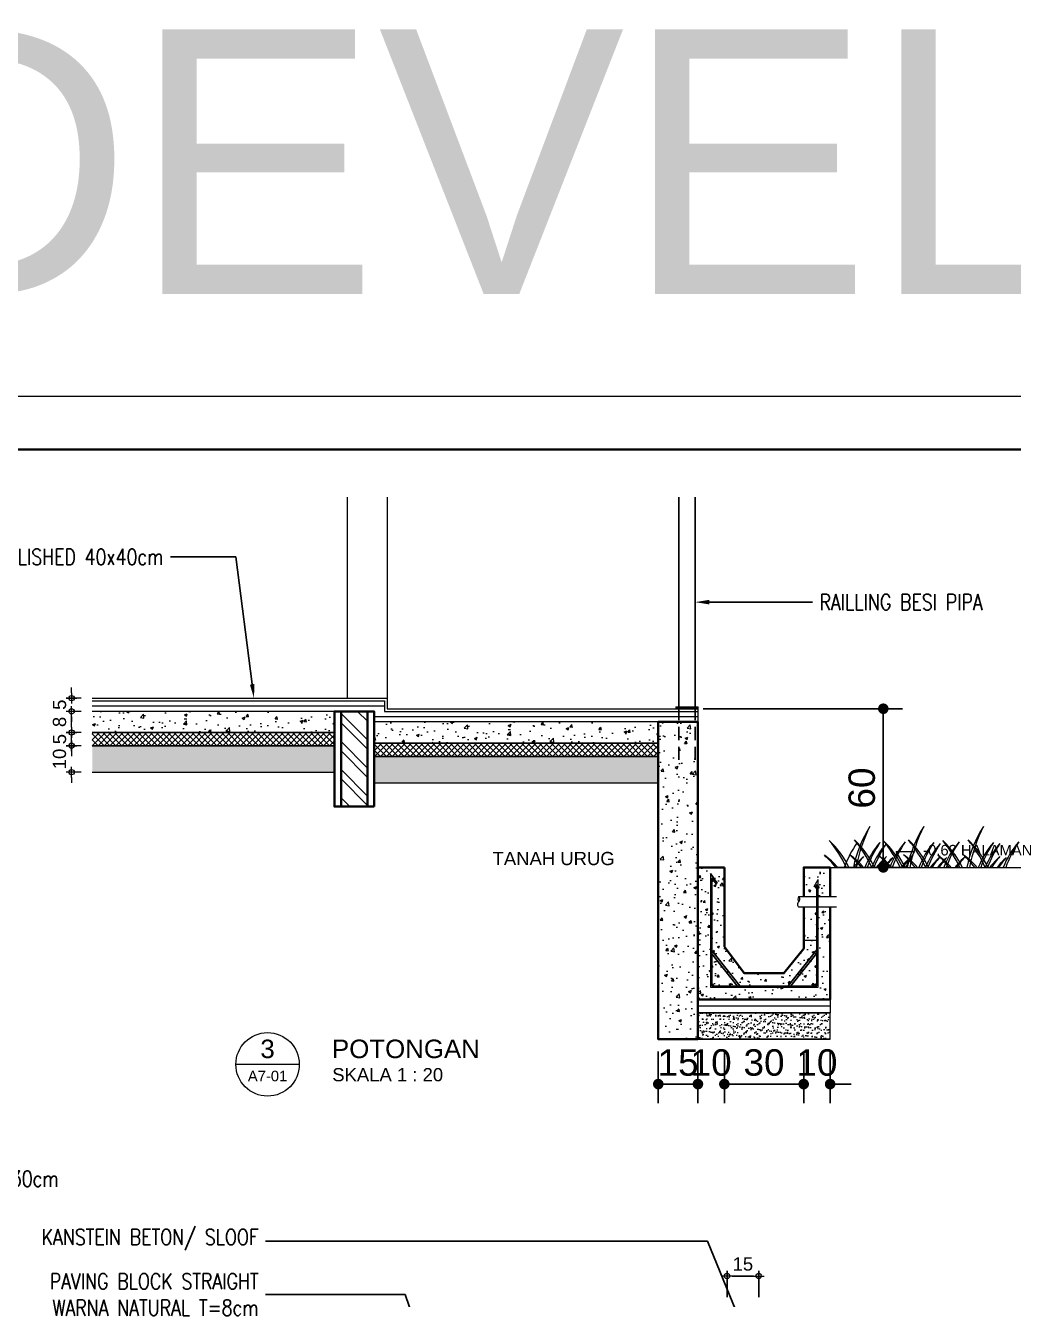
# Model space of a CAD drawing. Header units: millimetres. Extents: x -11 to 1625, y -267 to 195.
# Drawn here: x 860.69 to 879.38, y 155.93 to 180.01 of the extents above; entities that cross this region are included whole.
import ezdxf
from ezdxf import colors
from ezdxf.entities.mleader import LeaderData, LeaderLine
from ezdxf.enums import TextEntityAlignment as Align
from ezdxf.math import Vec2, Vec3

# ---------------------------------------------------------------- set-up
doc = ezdxf.new("R2010")
doc.units = ezdxf.units.MM
doc.linetypes.add('HIDDEN', pattern=[0.375, 0.25, -0.125])
for name, color, linetype, lineweight in [('ars', 11, 'Continuous', 5), ('balok', 111, 'Continuous', 35), ('bata', 5, 'Continuous', 25), ('GRS KOP', 1, 'Continuous', 35), ('kop', 7, 'Continuous', 20), ('lan', 7, 'Continuous', 15), ('not', 7, 'Continuous', 20), ('pla', 213, 'Continuous', 15), ('POHON', 84, 'Continuous', 0), ('TANAMAN', 74, 'Continuous', 0), ('tem', 5, 'Continuous', 20), ('TEXT KETERANGAN', 7, 'Continuous', 9), ('u', 6, 'Continuous', 20)]:
    doc.layers.add(name, color=color, linetype=linetype, lineweight=lineweight)
doc.layers.add('BESI', color=10, linetype='Continuous')
doc.styles.add('ATTR', font='romans.shx', dxfattribs={"width": 0.8, "height": 1.735066})
doc.styles.add('BARU', font='complex.shx')
doc.styles.add('S', font='SIMPLEX', dxfattribs={"width": 1.1})
doc.styles.add('simplek', font='simplex.shx')
doc.styles.get("Standard").update_dxf_attribs({"font": 'ARIALUNI.TTF'})
doc.linetypes.add('BATTING', pattern='A,0.0001,-0.1,[134,ltypeshp.shx,S=0.1,R=0,X=-0.1,Y=0],-0.2,[134,ltypeshp.shx,S=0.1,R=180,X=0.1,Y=0],-0.1', length=0.4001)
doc.dimstyles.new('DIM-20', dxfattribs={"dimtxt": 0.5, "dimasz": 0.3, "dimexe": 0.36, "dimexo": 0.1, "dimgap": 0.09, "dimtad": 1, "dimdec": 0, "dimlfac": 10, "dimzin": 0, "dimdsep": 46, "dimtxsty": 'Standard', "dimblk": 'DOT', "dimcen": 0.09, "dimadec": 0, "dimazin": 0, "dimtfac": 1, "dimtdec": 0, "dimtofl": 0, "dimtmove": 0, "dimatfit": 3, "dimldrblk": 'DOT', "dimfxl": 0, "dimtolj": 1, "dimtzin": 0, "dimarcsym": 0})
doc.dimstyles.new('SK-20', dxfattribs={"dimtxt": 0.25, "dimasz": 0.1, "dimexe": 0.1, "dimexo": 0, "dimgap": 0.1, "dimtad": 1, "dimdec": 0, "dimlfac": 20, "dimzin": 12, "dimdsep": 46, "dimtxsty": 'Standard', "dimblk": 'BULAT', "dimcen": 0.1, "dimdle": 0.1, "dimclrd": 256, "dimclre": 256, "dimclrt": 256, "dimadec": 0, "dimazin": 3, "dimtfac": 1, "dimtdec": 0, "dimtix": 1, "dimtofl": 0, "dimtmove": 0, "dimatfit": 3, "dimldrblk": 'BULAT', "dimfxl": 0, "dimtolj": 1, "dimtzin": 0, "dimlwd": -1, "dimlwe": -1, "dimarcsym": 0})
doc.dimstyles.new('SK-25', dxfattribs={"dimtxt": 0.25, "dimasz": 0.1, "dimexe": 0.1, "dimexo": 0, "dimgap": 0.1, "dimtad": 1, "dimdec": 0, "dimlfac": 25, "dimzin": 12, "dimdsep": 46, "dimtxsty": 'Standard', "dimblk": 'BULAT', "dimcen": 0.1, "dimclrd": 256, "dimadec": 0, "dimazin": 3, "dimtfac": 1, "dimtdec": 0, "dimtofl": 0, "dimtmove": 0, "dimatfit": 3, "dimldrblk": 'BULAT', "dimfxl": 0, "dimtolj": 1, "dimtzin": 0, "dimarcsym": 0})

# ---------------------------------------------------------------- blocks, each defined once
blk = doc.blocks.new('kop')
at = {"layer": 'GRS KOP'}
blk.add_lwpolyline([(1, 54), (83, 54), (83, 1), (1, 1)], close=True, dxfattribs=at)
at = {"layer": 'kop', "color": 7}
blk.add_line((84, 55), (0, 55), dxfattribs=at)
at = {"layer": 'kop', "style": 'BARU', "flags": 4}
for p, height in [((73.8, 5.4), 0.35), ((80.303, 5.382), 0.25), ((73.8, 4.9), 0.35), ((80.303, 4.882), 0.25), ((73.8, 4.4), 0.35), ((80.303, 4.382), 0.25)]:
    blk.add_attdef('-', p, '', height=height, dxfattribs=at)
at = {"layer": 'kop', "flags": 4}
for tag, p in [('AR-00', (78.057, 2.648)), ('00', (81.238, 2.647))]:
    blk.add_attdef(tag, text='', height=0.35, dxfattribs=at).set_placement(p, align=Align.MIDDLE)
blk = doc.blocks.new('BULAT')
for p, q in [((-1, 0), (1, 0)), ((0, -1), (0, 1))]:
    blk.add_line(p, q)
blk.add_circle((0, 0), 0.5)
blk = doc.blocks.new('*D338')
at = {"layer": 'Defpoints', "color": 0}
for p in [(874.557, 156.37), (873.957, 155.97), (874.557, 155.97)]:
    blk.add_point(p, dxfattribs=at)
at = {"layer": 'u', "color": 0, "lineweight": -2}
for p, q in [((873.957, 155.97), (873.957, 156.47)), ((874.557, 155.97), (874.557, 156.47))]:
    blk.add_line(p, q, dxfattribs=at)
at = {"layer": 'u', "lineweight": -2}
blk.add_line((874.057, 156.37), (874.457, 156.37), dxfattribs=at)
at = {"layer": 'u', "lineweight": -2, "xscale": 0.1, "yscale": 0.1, "zscale": 0.1, "rotation": 180}
blk.add_blockref('BULAT', (873.957, 156.37), dxfattribs=at)
at = {"layer": 'u', "lineweight": -2, "xscale": 0.1, "yscale": 0.1, "zscale": 0.1}
blk.add_blockref('BULAT', (874.557, 156.37), dxfattribs=at)
at = {"layer": 'u', "color": 0, "insert": (874.257, 156.597), "char_height": 0.25, "attachment_point": 5}
blk.add_mtext('\\A1;15', dxfattribs=at)
blk = doc.blocks.new('Ndtpd')
blk.add_line((0.747, 0), (-0.747, 0))
blk.add_circle((0, 0), 0.747)
at = {"flags": 4}
for tag, height, p in [('NO', 0.5, (0, 0.148)), ('NOLBR', 0.3, (0, -0.398))]:
    blk.add_attdef(tag, text='', height=height, dxfattribs=at).set_placement(p, align=Align.CENTER)
for tag, p, height in [('NDTPD', (1.516, 0.148), 0.5), ('SKALA', (1.523, -0.398), 0.3)]:
    blk.add_attdef(tag, p, '', height=height, dxfattribs=at)
blk = doc.blocks.new('_Dot')
at = {"color": 0, "linetype": 'ByBlock', "lineweight": -2}
blk.add_line((-0.5, 0), (-1, 0), dxfattribs=at)
at = {"color": 0, "linetype": 'ByBlock', "const_width": 0.5}
blk.add_lwpolyline([(-0.25, 0, 1), (0.25, 0, 1)], format="xyb", close=True, dxfattribs=at)
blk = doc.blocks.new('*D356')
at = {"layer": 'Defpoints', "color": 0}
for p in [(873.907, 160.718), (875.407, 160.718), (873.907, 160)]:
    blk.add_point(p, dxfattribs=at)
at = {"layer": 'u', "color": 0, "lineweight": -2}
for p, q in [((873.907, 160.618), (873.907, 159.64)), ((875.407, 160.618), (875.407, 159.64)), ((875.207, 160), (874.107, 160))]:
    blk.add_line(p, q, dxfattribs=at)
at = {"layer": 'u', "color": 0, "lineweight": -2, "xscale": 0.2, "yscale": 0.2, "zscale": 0.2, "rotation": 180}
blk.add_blockref('_Dot', (873.907, 160), dxfattribs=at)
at = {"layer": 'u', "color": 0, "lineweight": -2, "xscale": 0.2, "yscale": 0.2, "zscale": 0.2}
blk.add_blockref('_Dot', (875.407, 160), dxfattribs=at)
at = {"layer": 'u', "color": 0, "insert": (874.657, 160.405), "char_height": 0.5, "attachment_point": 5}
blk.add_mtext('\\A1;30', dxfattribs=at)
blk = doc.blocks.new('*D357')
at = {"layer": 'Defpoints', "color": 0}
for p in [(873.407, 160.718), (873.907, 160.718), (873.407, 160)]:
    blk.add_point(p, dxfattribs=at)
at = {"layer": 'u', "color": 0, "lineweight": -2}
for p, q in [((873.407, 160.618), (873.407, 159.64)), ((873.907, 160.618), (873.907, 159.64)), ((873.207, 160), (873.007, 160)), ((874.107, 160), (874.307, 160))]:
    blk.add_line(p, q, dxfattribs=at)
at = {"layer": 'u', "color": 0, "lineweight": -2, "xscale": 0.2, "yscale": 0.2, "zscale": 0.2}
blk.add_blockref('_Dot', (873.407, 160), dxfattribs=at)
at = {"layer": 'u', "color": 0, "lineweight": -2, "xscale": 0.2, "yscale": 0.2, "zscale": 0.2, "rotation": 180}
blk.add_blockref('_Dot', (873.907, 160), dxfattribs=at)
at = {"layer": 'u', "color": 0, "insert": (873.657, 160.405), "char_height": 0.5, "attachment_point": 5}
blk.add_mtext('\\A1;10', dxfattribs=at)
blk = doc.blocks.new('*D358')
at = {"layer": 'Defpoints', "color": 0}
for p in [(875.407, 160.718), (875.907, 160.718), (875.907, 160)]:
    blk.add_point(p, dxfattribs=at)
at = {"layer": 'u', "color": 0, "lineweight": -2}
for p, q in [((875.407, 160.618), (875.407, 159.64)), ((875.907, 160.618), (875.907, 159.64)), ((875.207, 160), (875.007, 160)), ((876.107, 160), (876.307, 160))]:
    blk.add_line(p, q, dxfattribs=at)
at = {"layer": 'u', "color": 0, "lineweight": -2, "xscale": 0.2, "yscale": 0.2, "zscale": 0.2}
blk.add_blockref('_Dot', (875.407, 160), dxfattribs=at)
at = {"layer": 'u', "color": 0, "lineweight": -2, "xscale": 0.2, "yscale": 0.2, "zscale": 0.2, "rotation": 180}
blk.add_blockref('_Dot', (875.907, 160), dxfattribs=at)
at = {"layer": 'u', "color": 0, "insert": (875.657, 160.405), "char_height": 0.5, "attachment_point": 5}
blk.add_mtext('\\A1;10', dxfattribs=at)
blk = doc.blocks.new('*D359')
at = {"layer": 'Defpoints', "color": 0}
for p in [(872.657, 160.718), (873.407, 160.718), (872.657, 160)]:
    blk.add_point(p, dxfattribs=at)
at = {"layer": 'u', "color": 0, "lineweight": -2}
for p, q in [((872.657, 160.618), (872.657, 159.64)), ((873.407, 160.618), (873.407, 159.64)), ((873.207, 160), (872.857, 160))]:
    blk.add_line(p, q, dxfattribs=at)
at = {"layer": 'u', "color": 0, "lineweight": -2, "xscale": 0.2, "yscale": 0.2, "zscale": 0.2, "rotation": 180}
blk.add_blockref('_Dot', (872.657, 160), dxfattribs=at)
at = {"layer": 'u', "color": 0, "lineweight": -2, "xscale": 0.2, "yscale": 0.2, "zscale": 0.2}
blk.add_blockref('_Dot', (873.407, 160), dxfattribs=at)
at = {"layer": 'u', "color": 0, "insert": (873.032, 160.405), "char_height": 0.5, "attachment_point": 5}
blk.add_mtext('\\A1;15', dxfattribs=at)
blk = doc.blocks.new('*D362')
at = {"layer": 'Defpoints', "color": 0}
for p in [(873.407, 167.097), (876.913, 167.097), (875.907, 164.097)]:
    blk.add_point(p, dxfattribs=at)
at = {"layer": 'u', "color": 0, "lineweight": -2}
for p, q in [((873.507, 167.097), (877.273, 167.097)), ((876.913, 164.297), (876.913, 166.897)), ((876.007, 164.097), (877.273, 164.097))]:
    blk.add_line(p, q, dxfattribs=at)
at = {"layer": 'u', "color": 0, "lineweight": -2, "xscale": 0.2, "yscale": 0.2, "zscale": 0.2}
for p, rotation in [((876.913, 167.097), 90), ((876.913, 164.097), 270)]:
    blk.add_blockref('_Dot', p, dxfattribs=dict(at, rotation=rotation))
at = {"layer": 'u', "color": 0, "insert": (876.508, 165.597), "char_height": 0.5, "attachment_point": 5, "rotation": 90}
blk.add_mtext('\\A1;60', dxfattribs=at)
blk = doc.blocks.new('*D363')
at = {"layer": 'Defpoints', "color": 0}
for p in [(861.95, 166.397), (861.561, 165.897), (861.95, 165.897)]:
    blk.add_point(p, dxfattribs=at)
at = {"layer": 'u'}
for p, q in [((861.561, 166.497), (861.561, 166.597)), ((861.741, 166.397), (861.461, 166.397)), ((861.741, 165.897), (861.461, 165.897)), ((861.561, 165.797), (861.561, 165.697))]:
    blk.add_line(p, q, dxfattribs=at)
at = {"layer": 'u', "xscale": 0.1, "yscale": 0.1, "zscale": 0.1}
for p, rotation in [((861.561, 166.397), 270), ((861.561, 165.897), 90)]:
    blk.add_blockref('BULAT', p, dxfattribs=dict(at, rotation=rotation))
at = {"layer": 'u', "insert": (861.333, 166.147), "char_height": 0.25, "attachment_point": 5, "rotation": 90}
blk.add_mtext('\\A1;10', dxfattribs=at)
blk = doc.blocks.new('*D364')
at = {"layer": 'Defpoints', "color": 0}
for p in [(861.561, 166.647), (861.95, 166.647), (861.95, 166.397)]:
    blk.add_point(p, dxfattribs=at)
at = {"layer": 'u'}
for p, q in [((861.561, 166.747), (861.561, 166.847)), ((861.741, 166.647), (861.461, 166.647)), ((861.741, 166.397), (861.461, 166.397)), ((861.561, 166.297), (861.561, 166.197))]:
    blk.add_line(p, q, dxfattribs=at)
at = {"layer": 'u', "xscale": 0.1, "yscale": 0.1, "zscale": 0.1}
for p, rotation in [((861.561, 166.647), 270), ((861.561, 166.397), 90)]:
    blk.add_blockref('BULAT', p, dxfattribs=dict(at, rotation=rotation))
at = {"layer": 'u', "insert": (861.334, 166.522), "char_height": 0.25, "attachment_point": 5, "rotation": 90}
blk.add_mtext('\\A1;5', dxfattribs=at)
blk = doc.blocks.new('*D365')
at = {"layer": 'Defpoints', "color": 0}
for p in [(861.561, 167.047), (861.95, 167.047), (861.95, 166.647)]:
    blk.add_point(p, dxfattribs=at)
at = {"layer": 'u'}
for p, q in [((861.741, 167.047), (861.461, 167.047)), ((861.561, 166.747), (861.561, 166.947)), ((861.741, 166.647), (861.461, 166.647))]:
    blk.add_line(p, q, dxfattribs=at)
at = {"layer": 'u', "xscale": 0.1, "yscale": 0.1, "zscale": 0.1}
for p, rotation in [((861.561, 167.047), 90), ((861.561, 166.647), 270)]:
    blk.add_blockref('BULAT', p, dxfattribs=dict(at, rotation=rotation))
at = {"layer": 'u', "insert": (861.333, 166.847), "char_height": 0.25, "attachment_point": 5, "rotation": 90}
blk.add_mtext('\\A1;8', dxfattribs=at)
blk = doc.blocks.new('*D366')
at = {"layer": 'Defpoints', "color": 0}
for p in [(861.561, 167.297), (861.95, 167.297), (861.95, 167.047)]:
    blk.add_point(p, dxfattribs=at)
at = {"layer": 'u'}
for p, q in [((861.561, 167.397), (861.561, 167.497)), ((861.741, 167.297), (861.461, 167.297)), ((861.741, 167.047), (861.461, 167.047)), ((861.561, 166.947), (861.561, 166.847))]:
    blk.add_line(p, q, dxfattribs=at)
at = {"layer": 'u', "xscale": 0.1, "yscale": 0.1, "zscale": 0.1}
for p, rotation in [((861.561, 167.297), 270), ((861.561, 167.047), 90)]:
    blk.add_blockref('BULAT', p, dxfattribs=dict(at, rotation=rotation))
at = {"layer": 'u', "insert": (861.334, 167.172), "char_height": 0.25, "attachment_point": 5, "rotation": 90}
blk.add_mtext('\\A1;5', dxfattribs=at)
blk = doc.blocks.new('PEIL')
blk.add_lwpolyline([(-0.188, 0.325), (0.188, 0.325), (0, 0)], close=True)
at = {"style": 'S', "width": 1.1, "flags": 4}
blk.add_attdef('CAT', (0.265, 0.036), '', height=0.2, dxfattribs=at)

msp = doc.modelspace()

# ---------------------------------------------------------------- hatches: boundary and pattern name
at = {"layer": 'ars'}
h = msp.add_hatch(dxfattribs=at)
h.set_pattern_fill('AR-CONC', color=256, scale=0.003, style=0, double=1)
h.set_pattern_definition([(50, (85.2963, 6e-14), (0.546554, -0.04781726), [0.05715, -0.62865]), (355, (85.2963, 6e-14), (-0.10572848, 0.57316993), [0.04572, -0.50292]), (100.451, (85.34186, -0.004), (0.4408275, 0.52535006), [0.04857, -0.53427]), (46.1842, (85.2963, 0.1524), (0.8132371, -0.126127), [0.085725, -0.942975]), (96.6356, (85.3641, 0.1419), (0.7122127, 0.7422767), [0.072855, -0.801405]), (351.184, (85.2963, 0.1524), (0.7122138, 0.74227535), [0.06858, -0.75438]), (21, (85.3725, 0.1143), (0.45484464, -0.30679656), [0.05715, -0.62865]), (326, (85.3725, 0.1143), (0.1854061, 0.5525639), [0.04572, -0.50292]), (71.4514, (85.4104, 0.08873), (0.64024947, 0.24576857), [0.04857, -0.53427]), (37.5, (85.29632, 6e-14), (0.00926581, 0.253665117), [0, -0.496824, 0, -0.51054, 0, -0.504825]), (7.5, (85.29632, 6e-14), (0.20045899, 0.30054172), [0, -0.291084, 0, -0.485394, 0, -0.192405]), (327.5, (85.1264, 6e-14), (0.406771786, -0.01718623), [0, -0.1905, 0, -0.59436, 0, -0.78867]), (317.5, (85.0502, 6e-14), (0.44438754, 0.07627947), [0, -0.24765, 0, -0.394716, 0, -0.56007])])
h.paths.add_polyline_path([(861.9503199, 167.0465719), (861.9503199, 166.6465719), (866.5319835, 166.6465719), (866.5319835, 167.0465719)])
h = msp.add_hatch(dxfattribs=at)
h.set_pattern_fill('ANSI32', color=256, style=0)
h.set_pattern_definition([(135, (870.157, 165.09657), (0.265165, 0.265165), []), (135, (869.9802, 165.09657), (0.265165, 0.265165), [])])
h.paths.add_polyline_path([(866.6569835, 165.248113), (867.1569835, 165.248113), (867.1569835, 167.0465719), (866.6569835, 167.0465719)])
h = msp.add_hatch(dxfattribs=at)
h.set_pattern_fill('AR-CONC', color=256, scale=0.003, style=0, double=1)
h.set_pattern_definition([(50, (91.4213, -0.2), (0.546554, -0.04781726), [0.05715, -0.62865]), (355, (91.4213, -0.2), (-0.10572848, 0.57316993), [0.04572, -0.50292]), (100.451, (91.46686, -0.204), (0.4408275, 0.52535006), [0.04857, -0.53427]), (46.1842, (91.4213, -0.0476), (0.8132371, -0.126127), [0.085725, -0.942975]), (96.6356, (91.4891, -0.0581), (0.7122127, 0.7422767), [0.072855, -0.801405]), (351.184, (91.4213, -0.0476), (0.7122138, 0.74227535), [0.06858, -0.75438]), (21, (91.4975, -0.0857), (0.45484464, -0.30679656), [0.05715, -0.62865]), (326, (91.4975, -0.0857), (0.1854061, 0.5525639), [0.04572, -0.50292]), (71.4514, (91.5354, -0.11127), (0.64024947, 0.24576857), [0.04857, -0.53427]), (37.5, (91.42132, -0.2), (0.00926581, 0.253665117), [0, -0.496824, 0, -0.51054, 0, -0.504825]), (7.5, (91.42132, -0.2), (0.20045899, 0.30054172), [0, -0.291084, 0, -0.485394, 0, -0.192405]), (327.5, (91.2514, -0.2), (0.406771786, -0.01718623), [0, -0.1905, 0, -0.59436, 0, -0.78867]), (317.5, (91.1752, -0.2), (0.44438754, 0.07627947), [0, -0.24765, 0, -0.394716, 0, -0.56007])])
h.paths.add_polyline_path([(867.2819835, 166.8465719), (867.2819835, 166.4465719), (872.6569833, 166.4465719), (872.6569833, 166.8465719)])
h = msp.add_hatch(dxfattribs=at)
h.set_pattern_fill('AR-CONC', color=256, scale=0.003, style=0, double=1)
h.set_pattern_definition([(50, (499.7701, 13.0144), (0.546554, -0.04781726), [0.05715, -0.62865]), (355, (499.7701, 13.0144), (-0.1057285, 0.5731699), [0.04572, -0.50292]), (100.451, (499.81565, 13.01044), (0.4408275, 0.52535006), [0.04857, -0.53427]), (46.1842, (499.7701, 13.1668), (0.8132371, -0.126127), [0.085725, -0.942975]), (96.6356, (499.8379, 13.1563), (0.7122127, 0.7422767), [0.072855, -0.801405]), (351.184, (499.7701, 13.1668), (0.7122138, 0.7422754), [0.06858, -0.75438]), (21, (499.8463, 13.1287), (0.45484464, -0.30679656), [0.05715, -0.62865]), (326, (499.8463, 13.1287), (0.1854061, 0.5525639), [0.04572, -0.50292]), (71.4514, (499.8842, 13.10316), (0.6402495, 0.2457686), [0.04857, -0.53427]), (37.5, (499.7701, 13.01442), (0.00926581, 0.25366512), [0, -0.496824, 0, -0.51054, 0, -0.504825]), (7.5, (499.7701, 13.01442), (0.20045899, 0.30054172), [0, -0.291084, 0, -0.485394, 0, -0.192405]), (327.5, (499.60017, 13.01442), (0.40677179, -0.01718623), [0, -0.1905, 0, -0.59436, 0, -0.78867]), (317.5, (499.52397, 13.01442), (0.44438754, 0.07627947), [0, -0.24765, 0, -0.394716, 0, -0.56007])])
h.paths.add_polyline_path([(873.4069833, 166.8465719), (872.6569833, 166.8465719), (872.6569833, 160.8465717), (873.4069833, 160.8465717)])
h = msp.add_hatch(dxfattribs=at)
h.set_pattern_fill('ANSI37', color=256, scale=0.025, style=0, double=1)
h.set_pattern_definition([(45, (861.95032, 166.39657), (-0.0561266, 0.0561266), []), (135, (861.95032, 166.39657), (-0.0561266, -0.0561266), [])])
h.paths.add_polyline_path([(866.5319835, 166.6465719), (861.9503199, 166.6465719), (861.9503199, 166.3965719), (866.5319835, 166.3965719)])
h = msp.add_hatch(dxfattribs=at)
h.set_pattern_fill('ANSI37', color=256, scale=0.025, style=0, double=1)
h.set_pattern_definition([(45, (868.07532, 166.19657), (-0.0561266, 0.0561266), []), (135, (868.07532, 166.19657), (-0.0561266, -0.0561266), [])])
h.paths.add_polyline_path([(872.6569833, 166.4465719), (867.2819835, 166.4465719), (867.2819835, 166.1965719), (872.6569833, 166.1965719)])
h = msp.add_hatch(dxfattribs=at)
h.set_pattern_fill('AR-SAND', color=256, scale=0.05, style=0)
h.set_pattern_definition([(142.5, (861.531984, 165.89657), (0.0031497, 0.0963412), [0, -0.076, 0, -0.085, 0, -0.08125]), (172.5, (861.53198, 165.89657), (-0.0884888, 0.1411073), [0, -0.041, 0, -0.0685, 0, -0.02625]), (212.5, (861.59348, 165.89657), (-0.1557071, 0.000283), [0, -0.025, 0, -0.09, 0, -0.1175]), (222.5, (861.59348, 165.89657), (-0.1503063, 0.0438838), [0, -0.0125, 0, -0.059, 0, -0.0675])])
h.paths.add_polyline_path([(861.9503199, 166.3965719), (861.9503199, 165.8965719), (866.5319835, 165.8965719), (866.5319835, 166.3965719)])
h = msp.add_hatch(dxfattribs=at)
h.set_pattern_fill('AR-SAND', color=256, scale=0.05, style=0)
h.set_pattern_definition([(142.5, (867.65698, 165.69657), (0.0031497, 0.0963412), [0, -0.076, 0, -0.085, 0, -0.08125]), (172.5, (867.65698, 165.69657), (-0.0884888, 0.1411073), [0, -0.041, 0, -0.0685, 0, -0.02625]), (212.5, (867.71848, 165.69657), (-0.1557071, 0.000283), [0, -0.025, 0, -0.09, 0, -0.1175]), (222.5, (867.71848, 165.69657), (-0.1503063, 0.0438838), [0, -0.0125, 0, -0.059, 0, -0.0675])])
h.paths.add_polyline_path([(867.2819835, 166.1965719), (867.2819835, 165.6965719), (872.6569833, 165.6965719), (872.6569833, 166.1965719)])
h = msp.add_hatch(dxfattribs=at)
h.set_pattern_fill('AR-CONC', color=256, scale=0.0625, style=0)
h.set_pattern_definition([(50, (873.407, 161.59657), (0.448288, -0.03922), [0.046875, -0.515625]), (355, (873.407, 161.59657), (-0.08672, 0.47012), [0.0375, -0.4125]), (100.451, (873.44434, 161.5933), (0.36157, 0.4309), [0.03984, -0.438214]), (46.184, (873.407, 161.72157), (0.66703, -0.10345), [0.07031, -0.77344]), (96.636, (873.4626, 161.71295), (0.58416, 0.60882), [0.05976, -0.65732]), (351.184, (873.407, 161.7216), (0.58416, 0.60882), [0.05625, -0.61875]), (21, (873.4695, 161.69032), (0.373067, -0.251637), [0.046875, -0.515625]), (326, (873.4695, 161.6903), (0.15207, 0.45322), [0.0375, -0.4125]), (71.451, (873.50057, 161.66935), (0.52514, 0.20158), [0.03984, -0.438214]), (37.5, (873.40698, 161.59657), (0.0076, 0.208059), [0, -0.4075, 0, -0.41875, 0, -0.414063]), (7.5, (873.40698, 161.59657), (0.164418, 0.246507), [0, -0.23875, 0, -0.398125, 0, -0.157812]), (327.5, (873.2676, 161.59657), (0.333639, -0.014097), [0, -0.15625, 0, -0.4875, 0, -0.646875]), (317.5, (873.2051, 161.59657), (0.364491, 0.062566), [0, -0.203125, 0, -0.32375, 0, -0.459375])])
h.paths.add_polyline_path([(875.4069833, 163.3465717), (875.9069833, 163.3465717), (875.9069833, 161.5965717), (873.4069833, 161.5965717), (873.4069833, 164.0965717), (873.9069833, 164.0965717), (873.9069833, 162.5965717), (874.2819833, 162.0965717), (875.0319833, 162.0965717), (875.4019718, 162.5606457), (875.4027678, 162.8046253), (875.4069833, 162.8106457)])
h.paths.add_polyline_path([(875.9069833, 163.5467379), (875.4069833, 163.5467379), (875.4069833, 164.0965717), (875.6569833, 164.0965717), (875.9069833, 164.0965717)])
h = msp.add_hatch(dxfattribs=at)
h.set_pattern_fill('AR-SAND', color=256, scale=0.0025, style=0, double=1)
h.set_pattern_definition([(142.5, (552.08664, 87.90648), (0.004000078, 0.12235331), [0, -0.09652, 0, -0.10795, 0, -0.1031875]), (172.5, (552.08664, 87.90648), (-0.11238082, 0.179206275), [0, -0.05207, 0, -0.086995, 0, -0.0333375]), (212.5, (552.16475, 87.90648), (-0.197748093, 0.000359296), [0, -0.03175, 0, -0.1143, 0, -0.149225]), (222.5, (552.16475, 87.90648), (-0.19088911, 0.05573233), [0, -0.015875, 0, -0.07493, 0, -0.085725])])
h.paths.add_polyline_path([(873.4069833, 160.8465717), (875.9069833, 160.8465717), (875.9069833, 161.3465717), (873.4069833, 161.3465717)])

# ---------------------------------------------------------------- linework, layer by layer
for p, q in [((875.9069833, 161.3465717), (873.4069833, 161.3465717)), ((875.9069833, 160.8465717), (873.4069833, 160.8465717))]:
    msp.add_line(p, q)
at = {"lineweight": 9}
for points in [[(861.9503199, 165.8965719), (866.5319835, 165.8965719)], [(867.2819835, 165.6965719), (872.6569833, 165.6965719)]]:
    msp.add_lwpolyline(points, dxfattribs=at)
at = {"layer": 'ars', "ltscale": 0.1}
msp.add_line((876.0254022, 163.3465717), (875.3135645, 163.3465717), dxfattribs=at)
at = {"layer": 'ars', "linetype": 'BATTING', "ltscale": 0.25}
for points in [[(867.4819834, 167.1465718), (861.9503199, 167.1465718)], [(873.4069833, 166.9465718), (867.2819835, 166.9465718)]]:
    msp.add_lwpolyline(points, dxfattribs=at)
at = {"layer": 'ars'}
for points in [[(875.3135645, 163.5467379), (876.0254022, 163.5467379)], [(876.0254022, 163.3465717), (875.3135645, 163.3465717)]]:
    msp.add_lwpolyline(points, dxfattribs=at)
for points in [[(873.4069833, 161.5965717), (875.9069833, 161.5965717), (875.9069833, 161.3465717), (873.4069833, 161.3465717)], [(873.4069833, 160.8465717), (875.9069833, 160.8465717), (875.9069833, 161.3465717), (873.4069833, 161.3465717)]]:
    msp.add_lwpolyline(points, close=True, dxfattribs=at)
for centre, radius, start, end in [((875.3491777, 163.3966132), 0.0614203, 125.438378, 234.561622), ((875.3811813, 163.4966964), 0.0830854, 142.96587006, 217.03412994), ((875.2710852, 163.4966964), 0.0656403, 310.32726888, 49.67273112)]:
    msp.add_arc(centre, radius, start, end, dxfattribs=at)
at = {"layer": 'balok'}
for p, q in [((866.5319835, 165.248113), (866.5319835, 167.0465719)), ((866.6569835, 165.248113), (866.6569835, 167.0465719)), ((867.1569835, 165.248113), (867.1569835, 167.0465719)), ((867.2819835, 165.248113), (867.2819835, 167.0465719))]:
    msp.add_line(p, q, dxfattribs=at)
for points in [[(867.2819835, 165.248113), (866.5319835, 165.248113), (866.5319835, 167.0465719), (867.2819835, 167.0465719)], [(873.4069833, 160.8465717), (872.6569833, 160.8465717), (872.6569833, 166.8465719), (873.4069833, 166.8465719)]]:
    msp.add_lwpolyline(points, close=True, dxfattribs=at)
at = {"layer": 'balok', "ltscale": 0.01}
for points in [[(873.4069833, 164.0965717), (873.4069833, 161.5965717), (875.9069833, 161.5965717), (875.9069833, 163.3465717)], [(873.9069833, 164.0965717), (873.4069833, 164.0965717)], [(875.4069833, 163.3465717), (875.4069833, 162.5606457), (875.0319833, 162.0965717), (874.2819833, 162.0965717), (873.9069833, 162.5965717), (873.9069833, 164.0965717)], [(875.9069833, 163.5467379), (875.9069833, 164.0965717), (875.6569833, 164.0965717), (875.4069833, 164.0965717), (875.4069833, 163.5467379)], [(875.4069833, 164.0965717), (875.4069833, 163.5467379)]]:
    msp.add_lwpolyline(points, dxfattribs=at)
at = {"layer": 'bata', "lineweight": 9}
for p, q in [((873.6444833, 163.9821296), (873.6444833, 161.8340717)), ((873.6694833, 163.9028398), (873.6694833, 161.8590717)), ((875.680197, 161.8340717), (875.680197, 163.8689285)), ((875.655197, 161.8590717), (875.655197, 163.7756272)), ((873.6444833, 161.8340717), (875.680197, 161.8340717)), ((873.6694833, 161.8590717), (875.655197, 161.8590717))]:
    msp.add_line(p, q, dxfattribs=at)
at = {"layer": 'bata'}
for p, q in [((873.7526531, 163.784061), (873.7731319, 163.7984004)), ((873.6694833, 162.525267), (874.2024396, 161.8590717)), ((873.6694833, 162.4612358), (874.1512146, 161.8590717)), ((875.1115271, 161.8590717), (875.655197, 162.5386591)), ((875.1627521, 161.8590717), (875.655197, 162.4746279))]:
    msp.add_line(p, q, dxfattribs=at)
for points in [[(873.7731319, 163.7984004), (873.6444833, 163.9821296)], [(873.7731319, 163.7984004), (873.7526531, 163.784061), (873.6694833, 163.9028398)]]:
    msp.add_lwpolyline(points, dxfattribs=at)
at = {"layer": 'bata', "lineweight": 9}
msp.add_lwpolyline([(875.655197, 163.7756272), (875.6241481, 163.7218489), (875.6024975, 163.7343489), (875.680197, 163.8689285)], dxfattribs=at)
at = {"layer": 'bata'}
for centre in [(873.6829055, 163.8529119), (875.6419428, 163.7257793), (873.6721919, 163.2215717), (873.6721919, 163.2215717), (873.6808102, 163.2215717), (875.6417748, 163.2215717), (875.6417748, 163.2215717), (873.6757986, 162.2215717), (875.6367632, 162.2215717), (873.6829055, 161.8724939), (875.6396794, 161.8724939)]:
    msp.add_circle(centre, 0.0134222, dxfattribs=at)
at = {"layer": 'BESI'}
msp.add_lwpolyline([(873.0444833, 171.0959379), (873.0444833, 167.1282189), (873.3569833, 167.1282189), (873.3569833, 171.0959379)], dxfattribs=at)
msp.add_lwpolyline([(872.9944833, 167.0965717), (873.4069833, 167.0965717), (873.4069833, 167.1282189), (872.9944833, 167.1282189)], close=True, dxfattribs=at)
at = {"layer": 'BESI', "linetype": 'HIDDEN'}
for points in [[(873.0444833, 167.1282189), (873.0444833, 166.0302082)], [(873.3569833, 167.1282189), (873.3569833, 166.0302082)]]:
    msp.add_lwpolyline(points, dxfattribs=at)
at = {"layer": 'lan'}
for p, q in [((861.9503199, 167.2965717), (867.5319833, 167.2965717)), ((866.5319835, 167.0465719), (861.9503199, 167.0465719)), ((867.5319833, 167.0965717), (873.4069833, 167.0965717)), ((873.4069833, 166.8465719), (867.2819835, 166.8465719)), ((866.5319835, 166.3965719), (861.9503199, 166.3965719)), ((872.6569833, 166.1965719), (867.2819835, 166.1965719))]:
    msp.add_line(p, q, dxfattribs=at)
for points in [[(861.9503199, 167.2465717), (867.4819834, 167.2465717), (867.4819834, 167.0465717), (873.4069833, 167.0465717)], [(867.5319833, 167.2965717), (867.5319833, 167.0965717)], [(861.9503199, 166.6465719), (866.5319835, 166.6465719), (866.5319835, 167.0465719), (861.9503199, 167.0465719)], [(873.4069833, 167.0965717), (873.4069833, 166.8465719)], [(867.2819835, 166.4465719), (872.6569833, 166.4465719), (872.6569833, 166.8465719), (868.0753197, 166.8465719)], [(861.9503199, 166.3965719), (866.5319835, 166.3965719), (866.5319835, 166.6465719), (861.9503199, 166.6465719)], [(867.2819835, 166.1965719), (872.6569833, 166.1965719), (872.6569833, 166.4465719), (867.2819835, 166.4465719)]]:
    msp.add_lwpolyline(points, dxfattribs=at)
at = {"layer": 'pla'}
for points in [[(866.7819833, 167.2965717), (866.7819833, 171.0959379)], [(867.5319833, 171.0959379), (867.5319833, 167.2965717)], [(875.9069833, 161.4715717), (873.4069833, 161.4715717)]]:
    msp.add_lwpolyline(points, dxfattribs=at)
at = {"layer": 'POHON'}
for centre, radius, start, end in [((878.6144525, 163.6336625), 2.3146138, 147.62882204, 168.46338317), ((879.4989124, 163.4683352), 3.16779, 153.67942712, 168.56125933), ((879.633833, 163.6336625), 2.3146138, 147.62882204, 168.46338317), ((880.5182929, 163.4683352), 3.16779, 153.67942712, 168.56125933), ((880.7605161, 163.6336625), 2.3146138, 147.62882204, 168.46338317), ((881.6449759, 163.4683352), 3.16779, 153.67942712, 168.56125933), ((874.0958996, 163.1144253), 2.3347617, 24.87641111, 39.72585307), ((874.7150401, 163.3568061), 1.7164711, 25.52980055, 46.72917948), ((878.3622478, 163.2794031), 2.3347617, 146.44858813, 159.51263321), ((874.5729949, 163.1250829), 2.3347617, 24.58845836, 39.72585307), ((875.1921354, 163.3674636), 1.7164711, 25.13620189, 46.72917948), ((878.153994, 163.4537856), 1.7164711, 139.44526172, 158.00775341), ((878.7956123, 163.2794031), 2.3347617, 146.44858813, 159.51263321), ((878.2748702, 163.4341969), 1.7164711, 139.44526172, 157.30078852), ((878.9164885, 163.2598144), 2.3347617, 146.44858813, 158.99859212), ((875.1152801, 163.1144253), 2.3347617, 24.87641111, 39.72585307), ((875.7344205, 163.3568061), 1.7164711, 25.52980055, 46.72917948), ((878.6310893, 163.4644432), 1.7164711, 139.44526172, 158.39090451), ((879.2727076, 163.2900606), 2.3347617, 146.44858813, 159.79157907), ((875.5923754, 163.1250829), 2.3347617, 24.58845836, 39.72585307), ((876.2115158, 163.3674636), 1.7164711, 25.13620189, 46.72917948), ((879.1733745, 163.4537856), 1.7164711, 139.44526172, 158.00775341), ((879.8149928, 163.2794031), 2.3347617, 146.44858813, 159.51263321), ((879.2942506, 163.4341969), 1.7164711, 139.44526172, 157.30078852), ((879.9358689, 163.2598144), 2.3347617, 146.44858813, 158.99859212), ((876.2419632, 163.1144253), 2.3347617, 24.87641111, 39.72585307), ((876.8611036, 163.3568061), 1.7164711, 25.52980055, 46.72917948), ((879.6504697, 163.4644432), 1.7164711, 139.44526172, 158.39090451), ((880.292088, 163.2900606), 2.3347617, 146.44858813, 159.79157907), ((876.7190584, 163.1250829), 2.3347617, 24.58845836, 39.72585307), ((877.3381989, 163.3674636), 1.7164711, 25.13620189, 46.72917948), ((880.3000575, 163.4537856), 1.7164711, 139.44526172, 158.00775341), ((880.9416758, 163.2794031), 2.3347617, 146.44858813, 159.51263321), ((880.4209337, 163.4341969), 1.7164711, 139.44526172, 157.30078852), ((881.062552, 163.2598144), 2.3347617, 146.44858813, 158.99859212), ((880.7771528, 163.4644432), 1.7164711, 139.44526172, 158.39090451), ((881.4187711, 163.2900606), 2.3347617, 146.44858813, 159.79157907), ((874.4587151, 162.8633696), 1.9845475, 38.41859903, 47.48502318), ((874.9523509, 163.1385584), 1.4590005, 41.04283198, 54.48834959), ((874.9358103, 162.8740272), 1.9845475, 38.02693764, 47.48502318), ((875.4294462, 163.1492159), 1.4590005, 40.49022881, 54.48834959), ((877.5081691, 163.2112798), 1.4590005, 131.68609161, 142.64298106), ((878.0285395, 162.9907808), 1.9845475, 138.68941802, 146.13758558), ((877.9415336, 163.2112798), 1.4590005, 131.68609161, 142.64298106), ((878.4619041, 162.9907808), 1.9845475, 138.68941802, 146.13758558), ((875.4780955, 162.8633696), 1.9845475, 38.41859903, 47.48502318), ((875.9717314, 163.1385584), 1.4590005, 41.04283198, 54.48834959), ((878.0624098, 163.191691), 1.4590005, 131.68609161, 141.66882973), ((878.5827803, 162.9711921), 1.9845475, 138.68941802, 145.45376051), ((878.4186289, 163.2219373), 1.4590005, 131.68609161, 143.16768959), ((878.9389993, 163.0014384), 1.9845475, 138.68941802, 146.50733323), ((875.9551908, 162.8740272), 1.9845475, 38.02693764, 47.48502318), ((876.4488267, 163.1492159), 1.4590005, 40.49022881, 54.48834959), ((878.9609141, 163.2112798), 1.4590005, 131.68609161, 142.64298106), ((879.4812845, 162.9907808), 1.9845475, 138.68941802, 146.13758558), ((879.0817902, 163.191691), 1.4590005, 131.68609161, 141.66882973), ((876.6047786, 162.8633696), 1.9845475, 38.41859903, 47.48502318), ((877.0984144, 163.1385584), 1.4590005, 41.04283198, 54.48834959), ((879.6021607, 162.9711921), 1.9845475, 138.68941802, 145.45376051), ((879.4380093, 163.2219373), 1.4590005, 131.68609161, 143.16768959), ((879.9583798, 163.0014384), 1.9845475, 138.68941802, 146.50733323), ((877.0818739, 162.8740272), 1.9845475, 38.02693764, 47.48502318), ((877.5755097, 163.1492159), 1.4590005, 40.49022881, 54.48834959), ((880.0875971, 163.2112798), 1.4590005, 131.68609161, 142.64298106), ((880.6079676, 162.9907808), 1.9845475, 138.68941802, 146.13758558), ((880.2084733, 163.191691), 1.4590005, 131.68609161, 141.66882973), ((880.7288438, 162.9711921), 1.9845475, 138.68941802, 145.45376051)]:
    msp.add_arc(centre, radius, start, end, dxfattribs=at)
at = {"layer": 'TANAMAN'}
msp.add_lwpolyline([(875.9069833, 164.0965717), (879.829825, 164.0965717)], dxfattribs=at)
at = {"layer": 'tem'}
msp.add_line((875.4173668, 162.7202477), (875.6673668, 162.7202477), dxfattribs=at)

# ---------------------------------------------------------------- block references
at = {"layer": 'not'}
ref = msp.add_blockref('PEIL', (877.3313464, 164.0965717), dxfattribs=dict(at, xscale=0.9237604307036236, yscale=0.9237604307033962, zscale=0.9237604307034012))
ref.add_attrib('CAT', '-0.62 HALAMAN', (877.6667419, 164.3228777), dxfattribs={"layer": '0', "height": 0.2, "flags": 4})
ref = msp.add_blockref('Ndtpd', (865.2676353, 160.3727105), dxfattribs=dict(at, xscale=0.803212851405533, yscale=0.8032128514056467, zscale=0.8032128514056226))
ref.add_attrib('NO', '3', dxfattribs={"layer": '0', "height": 0.35, "flags": 4}).set_placement((865.2673082, 160.4912363), align=Align.CENTER)
ref.add_attrib('NDTPD', 'POTONGAN', (866.48532, 160.4912363), dxfattribs={"layer": '0', "height": 0.35, "flags": 4})
ref.add_attrib('NOLBR', 'A7-01', dxfattribs={"layer": '0', "height": 0.2, "flags": 4}).set_placement((865.2673082, 160.0527406), align=Align.CENTER)
ref.add_attrib('SKALA', 'SKALA 1 : 20', (866.49112, 160.0527406), dxfattribs={"layer": '0', "height": 0.25, "flags": 4})
at = {"layer": 'TEXT KETERANGAN'}
msp.add_blockref('kop', (827.2141618, 118), dxfattribs=at)

# ---------------------------------------------------------------- texts
at = {"layer": 'not'}
msp.add_text('TANAH URUG', height=0.25, dxfattribs=at).set_placement((870.6779383, 164.2651519), align=Align.MIDDLE)
at = {"layer": 'not', "insert": (869.0349497, 174.8690699), "char_height": 5, "attachment_point": 7, "style": 'simplek'}
msp.add_mtext('\\pi-41.262;{\\f@Arial Unicode MS|b0|i0|c0|p34;A7. SITE DEVELOPMENT}', dxfattribs=at)

# ---------------------------------------------------------------- dimensions: what is measured, and where the dimension line sits
at = {"layer": 'u'}
for base, p1, p2, dimstyle, override, picture, middle in [((861.5606772, 167.2965717), (861.9503199, 167.0465719), (861.9503199, 167.2965717), 'SK-20', {"dimfxlon": 1, "dimarcsym": 1}, '*D366', (861.3335455, 167.1715718)), ((876.9131998, 167.0965717), (875.9069833, 164.0965717), (873.4069833, 167.0965717), 'DIM-20', {"dimasz": 0.2, "dimgap": 0.15, "dimlfac": 20}, '*D362', (876.5077428, 165.5965717)), ((861.5606772, 167.0465719), (861.9503199, 166.6465719), (861.9503199, 167.0465719), 'SK-20', {"dimfxlon": 1, "dimarcsym": 1}, '*D365', (861.3329487, 166.8465719)), ((861.5606772, 166.6465719), (861.9503199, 166.3965719), (861.9503199, 166.6465719), 'SK-20', {"dimfxlon": 1, "dimarcsym": 1}, '*D364', (861.3335455, 166.5215719)), ((861.5606772, 165.8965719), (861.9503199, 166.3965719), (861.9503199, 165.8965719), 'SK-20', {"dimfxlon": 1, "dimarcsym": 1}, '*D363', (861.3329487, 166.1465719))]:
    dim = msp.add_linear_dim(base=base, p1=p1, p2=p2, angle=90, dimstyle=dimstyle, override=override, dxfattribs=at)
    dim.commit()
    dim.dimension.update_dxf_attribs({"geometry": picture, "text_midpoint": middle})
dim = msp.add_linear_dim(base=(872.6569833, 159.9996466), p1=(873.4069833, 160.7175158), p2=(872.6569833, 160.7175158), dimstyle='DIM-20', override={"dimasz": 0.2, "dimgap": 0.15, "dimlfac": 20}, dxfattribs=at)
dim.commit()
dim.dimension.update_dxf_attribs({"geometry": '*D359', "text_midpoint": (873.0319833, 159.9996466), "dimtype": 160})
for base, p1, p2, angle, picture, middle in [((873.4069837, 159.9996466), (873.9069841, 160.7175158), (873.4069837, 160.7175158), 180, '*D357', (873.6569839, 159.9996466)), ((875.9069826, 159.9996466), (875.4069822, 160.7175158), (875.9069826, 160.7175158), 0, '*D358', (875.6569824, 159.9996466))]:
    dim = msp.add_linear_dim(base=base, p1=p1, p2=p2, angle=angle, dimstyle='DIM-20', override={"dimasz": 0.2, "dimgap": 0.15, "dimlfac": 20}, dxfattribs=at)
    dim.commit()
    dim.dimension.update_dxf_attribs({"geometry": picture, "text_midpoint": middle, "dimtype": 161})
dim = msp.add_aligned_dim(p1=(875.4069822, 160.7175158), p2=(873.9069841, 160.7175158), distance=0.7178692, dimstyle='DIM-20', override={"dimasz": 0.2, "dimgap": 0.15, "dimlfac": 20}, dxfattribs=at)
dim.commit()
dim.dimension.update_dxf_attribs({"geometry": '*D356', "text_midpoint": (874.6569832, 160.4051036)})
dim = msp.add_linear_dim(base=(874.5568599, 156.3696421), p1=(873.9568599, 155.9696421), p2=(874.5568599, 155.9696421), dimstyle='SK-25', dxfattribs=at)
dim.commit()
dim.dimension.update_dxf_attribs({"geometry": '*D338', "text_midpoint": (874.2568599, 156.3696421), "dimtype": 160})

# ---------------------------------------------------------------- leaders
at = {"layer": 'TEXT KETERANGAN'}
ml = msp.add_multileader_mtext('Standard', dxfattribs=at)
ml.set_content('{\\C90;KERAMIK UNPOLISHED 40x40cm}', color=256, style='ATTR')
ml.set_leader_properties()
ml.build(insert=Vec2(0, 0))
ml.multileader.update_dxf_attribs({"text_left_attachment_type": 2, "text_right_attachment_type": 2, "dogleg_length": 2.367, "arrow_head_size": 0.2637542})
ctx = ml.context
ctx.base_point, ctx.char_height, ctx.arrow_head_size, ctx.landing_gap_size, ctx.plane_origin = Vec3(857.3955698, 169.9678635), 0.3, 0.2637542, 0.1318771, Vec3(862.0015886, 166.3924373)
ctx.left_attachment, ctx.right_attachment, ctx.text_align_type = 2, 2, 2
notes = []
notes.append((ctx, [(0, (1, 1, 0), (864.6686217, 169.9678635), (-1, 0), 1.2378691, [(0, [(865.0104306, 167.2965717)], 0, [])])]))
ctx.mtext.insert, ctx.mtext.alignment, ctx.mtext.flow_direction = Vec3(863.2988755, 170.1178635), 3, 5
ml = msp.add_multileader_mtext('Standard', dxfattribs=at)
ml.set_content('{\\C90;RAILLING BESI PIPA}', color=256, style='ATTR')
ml.set_leader_properties()
ml.build(insert=Vec2(0, 0))
ml.multileader.update_dxf_attribs({"text_left_attachment_type": 2, "text_right_attachment_type": 2, "dogleg_length": 2.367, "arrow_head_size": 0.2637542})
ctx = ml.context
ctx.base_point, ctx.char_height, ctx.arrow_head_size, ctx.landing_gap_size, ctx.plane_origin = Vec3(875.5759212, 169.1120784), 0.3, 0.2637542, 0.1318771, Vec3(878.9858792, 168.207944)
ctx.left_attachment, ctx.right_attachment = 2, 2
notes.append((ctx, [(0, (1, 1, 0), (874.1688926, 169.1120784), (1, 0), 1.4070286, [(0, [(873.3569833, 169.1120784)], 0, [])])]))
ctx.mtext.insert, ctx.mtext.flow_direction = Vec3(875.7077983, 169.2620784), 5
ml = msp.add_multileader_mtext('Standard', dxfattribs=at)
ml.set_content('{\\C90;KERIKIL + PASIR T=30cm}', color=256, style='ATTR')
ml.set_leader_properties()
ml.build(insert=Vec2(0, 0))
ml.multileader.update_dxf_attribs({"text_left_attachment_type": 2, "text_right_attachment_type": 2, "dogleg_length": 2.367, "arrow_head_size": 0.2637542})
ctx = ml.context
ctx.base_point, ctx.char_height, ctx.arrow_head_size, ctx.landing_gap_size, ctx.plane_origin = Vec3(857.0003381, 158.2097256), 0.3, 0.2637542, 0.1318771, Vec3(859.1881032, 157.3055912)
ctx.left_attachment, ctx.right_attachment = 2, 2
notes.append((ctx, [(0, (1, 1, 0), (855.9469786, 158.2097256), (1, 0), 1.0533595, [(0, [(854.200443, 158.2097256)], 0, [])])]))
ctx.mtext.insert, ctx.mtext.rotation, ctx.mtext.flow_direction = Vec3(857.1322152, 158.3597256), 6.2831853072, 5
ml = msp.add_multileader_mtext('Standard', dxfattribs=at)
ml.set_content('{\\C90;KANSTEIN BETON/ SLOOF}', color=256, style='ATTR')
ml.set_leader_properties()
ml.build(insert=Vec2(0, 0))
ml.multileader.update_dxf_attribs({"text_left_attachment_type": 2, "text_right_attachment_type": 2, "dogleg_length": 2.367, "arrow_head_size": 0.2637542})
ctx = ml.context
ctx.base_point, ctx.char_height, ctx.arrow_head_size, ctx.landing_gap_size, ctx.plane_origin = Vec3(860.3504313, 157.0302386), 0.3, 0.2637542, 0.1318771, Vec3(865.2047004, 154.8690703)
ctx.left_attachment, ctx.right_attachment, ctx.text_align_type = 2, 2, 2
notes.append((ctx, [(0, (1, 1, 0), (873.5909026, 157.0302386), (-1, 0), 8.3595742, [(0, [(874.2225278, 155.4726977)], 0, [])])]))
ctx.mtext.insert, ctx.mtext.alignment, ctx.mtext.flow_direction = Vec3(865.0994513, 157.25881), 3, 5
ml = msp.add_multileader_mtext('Standard', dxfattribs=at)
ml.set_content('{\\C90;PAVING BLOCK STRAIGHT \\PWARNA NATURAL T=8cm}', color=256, style='ATTR')
ml.set_leader_properties()
ml.build(insert=Vec2(0, 0))
ml.multileader.update_dxf_attribs({"text_left_attachment_type": 2, "text_right_attachment_type": 2, "dogleg_length": 2.367, "arrow_head_size": 0.2637542})
ctx = ml.context
ctx.base_point, ctx.char_height, ctx.arrow_head_size, ctx.landing_gap_size, ctx.plane_origin = Vec3(860.5218599, 156.0219236), 0.3, 0.2637542, 0.1318771, Vec3(865.2047004, 154.109253)
ctx.left_attachment, ctx.right_attachment, ctx.text_align_type = 2, 2, 2
notes.append((ctx, [(0, (1, 1, 0), (867.8717335, 156.0219236), (-1, 0), 2.6404052, [(0, [(868.2135424, 155.0133874)], 0, [])])]))
ctx.mtext.insert, ctx.mtext.alignment, ctx.mtext.flow_direction = Vec3(865.0994513, 156.4219236), 3, 5
for ctx, leaders in notes:
    for number, flags, end, landing, length, lines in leaders:
        leader = LeaderData()
        leader.index, (leader.has_last_leader_line, leader.has_dogleg_vector, leader.attachment_direction) = number, flags
        leader.last_leader_point, leader.dogleg_vector, leader.dogleg_length = Vec3(end), Vec3(landing), length
        for number, points, colour, breaks in lines:
            line = LeaderLine()
            line.index, line.vertices, line.color, line.breaks = number, Vec3.list(points), colors.encode_raw_color(colour), breaks
            leader.lines.append(line)
        ctx.leaders.append(leader)

doc.saveas('drawing.dxf')
